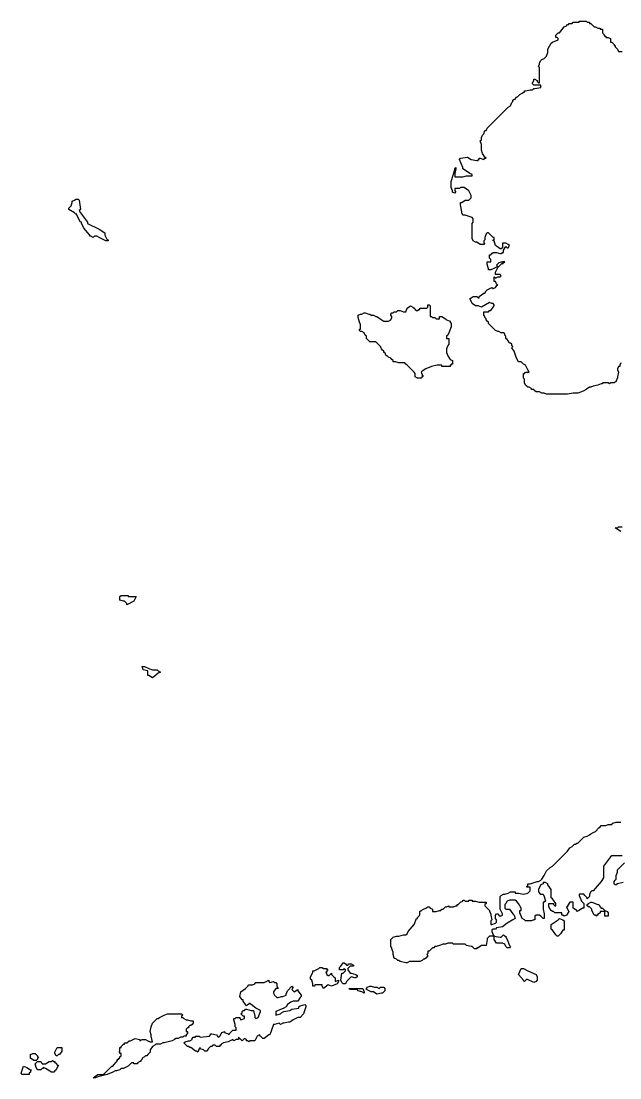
# Model space of a CAD drawing. Extents: x 0.1 to 10.9, y 0.1 to 8.4.
# Drawn here: x 3.49 to 5.207, y 1.966 to 4.996 of the extents above; entities that cross this region are included whole.
import ezdxf

# ---------------------------------------------------------------- set-up
doc = ezdxf.new("R2010")
doc.units = 0
doc.header["$MEASUREMENT"] = 0
doc.layers.add('STATE', color=7, linetype='CONTINUOUS')

# ---------------------------------------------------------------- blocks, each defined once
blk = doc.blocks.new('BLOCK_2')
at = {"layer": 'STATE', "color": 2}
for points in [[(4.8633, 2.4657), (4.8633, 2.4791), (4.8633, 2.4824), (4.8633, 2.4857), (4.8666, 2.4891), (4.8733, 2.4924), (4.8766, 2.4924), (4.8866, 2.4957), (4.8933, 2.4991), (4.8966, 2.4991), (4.9033, 2.4991), (4.9066, 2.4991), (4.9066, 2.4957), (4.91, 2.4957), (4.9166, 2.4957), (4.93, 2.4924), (4.9433, 2.4957), (4.9466, 2.4991), (4.95, 2.5024), (4.95, 2.5057), (4.95, 2.5124), (4.9466, 2.5124), (4.9433, 2.5124), (4.94, 2.5124), (4.94, 2.5157), (4.9433, 2.5157), (4.9433, 2.5224), (4.9466, 2.5224), (4.95, 2.5224), (4.97, 2.5291), (4.9733, 2.5291), (4.98, 2.5324), (4.9833, 2.5357), (4.99, 2.5457), (4.9966, 2.5591), (5.0066, 2.5691), (5.0133, 2.5724), (5.02, 2.5791), (5.0233, 2.5824), (5.0366, 2.5957), (5.04, 2.5991), (5.0433, 2.6024), (5.0566, 2.6158), (5.0633, 2.6258), (5.07, 2.6291), (5.0733, 2.6324), (5.0766, 2.6358), (5.08, 2.6358), (5.0833, 2.6391), (5.0866, 2.6391), (5.09, 2.6424), (5.0966, 2.6491), (5.1, 2.6524), (5.1033, 2.6558), (5.1133, 2.6591), (5.12, 2.6624), (5.1233, 2.6658), (5.13, 2.6691), (5.1366, 2.6724), (5.1466, 2.6824), (5.15, 2.6858), (5.1533, 2.6891), (5.1566, 2.6891), (5.16, 2.6891), (5.1666, 2.6891), (5.1733, 2.6924), (5.1833, 2.6924), (5.1866, 2.6958), (5.1966, 2.6991), (5.2, 2.6991), (5.21, 2.6991)], [(5.21, 3.5326), (5.1933, 3.5426), (5.2, 3.5426), (5.2033, 3.5459), (5.2066, 3.5459), (5.2133, 3.5459)], [(5.21, 4.016), (5.2066, 4.0093), (5.2066, 4.006), (5.2033, 4.006), (5.2, 3.9993), (5.2, 3.996), (5.2033, 3.9893), (5.2, 3.976), (5.2, 3.9726), (5.1966, 3.966), (5.1966, 3.9626), (5.19, 3.9593), (5.18, 3.9593), (5.1766, 3.956), (5.1733, 3.9593), (5.1666, 3.9593), (5.16, 3.9593), (5.1566, 3.9593), (5.1566, 3.956), (5.1533, 3.956), (5.1433, 3.9526), (5.13, 3.9493), (5.1233, 3.946), (5.12, 3.946), (5.11, 3.9393), (5.1033, 3.936), (5.0966, 3.9326), (5.0866, 3.9293), (5.0766, 3.9293), (5.0733, 3.9293), (5.0566, 3.926), (5.05, 3.926), (5.0266, 3.926), (5.0233, 3.926), (5.02, 3.926), (5.0166, 3.926), (5.0133, 3.926), (5.0066, 3.926), (5, 3.926), (4.9966, 3.926), (4.99, 3.9293), (4.9833, 3.9293), (4.9766, 3.9326), (4.9733, 3.9326), (4.97, 3.9326), (4.9666, 3.9326), (4.9633, 3.936), (4.96, 3.9393), (4.9566, 3.9393), (4.9533, 3.9393), (4.9533, 3.9426), (4.9466, 3.946), (4.9433, 3.946), (4.94, 3.9493), (4.9366, 3.9526), (4.9333, 3.9593), (4.9333, 3.966), (4.9333, 3.9693), (4.93, 3.9726), (4.93, 3.976), (4.93, 3.9793), (4.93, 3.9826), (4.93, 3.986), (4.9333, 3.986), (4.9366, 3.9893), (4.94, 3.9893), (4.9433, 3.9893), (4.9466, 3.9893), (4.9433, 3.996), (4.9366, 4.0093), (4.93, 4.0126), (4.9266, 4.016), (4.9233, 4.0193), (4.92, 4.0193), (4.9166, 4.0193), (4.91, 4.0293), (4.9033, 4.0493), (4.8966, 4.0593), (4.9, 4.0626), (4.8966, 4.066), (4.8966, 4.0693), (4.8933, 4.0726), (4.89, 4.0726), (4.8866, 4.0793), (4.8833, 4.0827), (4.88, 4.086), (4.88, 4.0893), (4.88, 4.0927), (4.8766, 4.096), (4.8766, 4.0993), (4.8733, 4.1026), (4.87, 4.1026), (4.8666, 4.1026), (4.86, 4.106), (4.8566, 4.106), (4.85, 4.1093), (4.8433, 4.116), (4.8366, 4.1227), (4.8333, 4.126), (4.83, 4.1293), (4.83, 4.1327), (4.8266, 4.136), (4.8233, 4.1393), (4.8233, 4.1427), (4.82, 4.146), (4.82, 4.1493), (4.8166, 4.1527), (4.8166, 4.156), (4.8166, 4.1593), (4.8166, 4.1627), (4.8266, 4.1627), (4.83, 4.1627), (4.8333, 4.166), (4.8366, 4.166), (4.8433, 4.176), (4.8466, 4.1793), (4.8466, 4.1827), (4.8433, 4.186), (4.84, 4.186), (4.8333, 4.1893), (4.81, 4.176), (4.8, 4.1793), (4.7933, 4.1793), (4.7833, 4.186), (4.78, 4.1927), (4.7766, 4.1993), (4.78, 4.2027), (4.7866, 4.206), (4.79, 4.206), (4.7933, 4.206), (4.7966, 4.206), (4.8, 4.2027), (4.8033, 4.2027), (4.8033, 4.206), (4.8166, 4.216), (4.82, 4.216), (4.8233, 4.2227), (4.8266, 4.226), (4.84, 4.2327), (4.8433, 4.2293), (4.85, 4.2327), (4.8533, 4.236), (4.8533, 4.2393), (4.8566, 4.2393), (4.8533, 4.2427), (4.85, 4.2493), (4.8466, 4.2493), (4.8466, 4.2527), (4.8466, 4.256), (4.8466, 4.2593), (4.8466, 4.2627), (4.85, 4.2593), (4.8566, 4.2627), (4.8633, 4.2627), (4.8666, 4.266), (4.8633, 4.2693), (4.8533, 4.2693), (4.85, 4.2693), (4.85, 4.2727), (4.85, 4.276), (4.8566, 4.2893), (4.8666, 4.2994), (4.87, 4.3027), (4.87, 4.2994), (4.8733, 4.3027), (4.8766, 4.306), (4.8733, 4.306), (4.87, 4.306), (4.86, 4.3027), (4.8533, 4.296), (4.8566, 4.2927), (4.8433, 4.286), (4.8366, 4.2827), (4.83, 4.2827), (4.83, 4.286), (4.8266, 4.2994), (4.8266, 4.306), (4.8366, 4.306), (4.8366, 4.3094), (4.8366, 4.3127), (4.8333, 4.316), (4.8333, 4.3227), (4.8333, 4.326), (4.8366, 4.326), (4.84, 4.3294), (4.8433, 4.3327), (4.8466, 4.3327), (4.85, 4.3327), (4.8533, 4.3327), (4.8633, 4.3294), (4.8666, 4.3294), (4.87, 4.3327), (4.8733, 4.3327), (4.8733, 4.3394), (4.88, 4.3494), (4.8833, 4.346), (4.8866, 4.346), (4.89, 4.3527), (4.8866, 4.356), (4.88, 4.3594), (4.8733, 4.3594), (4.87, 4.3594), (4.87, 4.356), (4.87, 4.3494), (4.87, 4.346), (4.8666, 4.3427), (4.8633, 4.3427), (4.86, 4.346), (4.85, 4.3527), (4.8466, 4.366), (4.8433, 4.366), (4.8433, 4.3694), (4.8466, 4.3694), (4.8466, 4.3727), (4.8466, 4.376), (4.8433, 4.376), (4.83, 4.3894), (4.8266, 4.3894), (4.8233, 4.386), (4.82, 4.376), (4.82, 4.3727), (4.82, 4.3694), (4.8166, 4.366), (4.8166, 4.3594), (4.82, 4.3594), (4.8166, 4.356), (4.8133, 4.356), (4.8066, 4.356), (4.7966, 4.3627), (4.7933, 4.3627), (4.7866, 4.366), (4.7833, 4.3727), (4.7833, 4.376), (4.7833, 4.3794), (4.7833, 4.3827), (4.7833, 4.3994), (4.7833, 4.4094), (4.7833, 4.416), (4.7866, 4.4194), (4.7866, 4.4227), (4.7866, 4.426), (4.7866, 4.4294), (4.7833, 4.4327), (4.7633, 4.4394), (4.76, 4.4394), (4.7566, 4.4394), (4.7533, 4.446), (4.7533, 4.4494), (4.75, 4.4694), (4.75, 4.4727), (4.75, 4.476), (4.7533, 4.476), (4.7633, 4.4827), (4.77, 4.4827), (4.7733, 4.4827), (4.7766, 4.486), (4.78, 4.4894), (4.78, 4.4927), (4.78, 4.496), (4.7733, 4.5094), (4.76, 4.5194), (4.7533, 4.5194), (4.75, 4.5194), (4.7466, 4.516), (4.74, 4.516), (4.7366, 4.516), (4.7333, 4.516), (4.7333, 4.5127), (4.7333, 4.5094), (4.7366, 4.506), (4.7333, 4.5027), (4.7266, 4.506), (4.7266, 4.5094), (4.7233, 4.5194), (4.7233, 4.5227), (4.7233, 4.5327), (4.7233, 4.5361), (4.7333, 4.5694), (4.7333, 4.5727), (4.7366, 4.5761), (4.7366, 4.5727), (4.7333, 4.5594), (4.7333, 4.5494), (4.7433, 4.5494), (4.7466, 4.5494), (4.75, 4.5494), (4.7566, 4.5494), (4.7666, 4.5527), (4.78, 4.5527), (4.7833, 4.5527), (4.7833, 4.5561), (4.7766, 4.5594), (4.7666, 4.5661), (4.7566, 4.5727), (4.7566, 4.5761), (4.7466, 4.5994), (4.75, 4.6027), (4.77, 4.6061), (4.78, 4.5994), (4.7966, 4.5961), (4.8, 4.5961), (4.8, 4.5994), (4.8033, 4.5994), (4.8033, 4.6027), (4.8066, 4.6027), (4.8166, 4.5994), (4.82, 4.6027), (4.8233, 4.6027), (4.82, 4.6061), (4.8133, 4.6161), (4.81, 4.6261), (4.81, 4.6327), (4.81, 4.6427), (4.8066, 4.6527), (4.81, 4.6561), (4.81, 4.6627), (4.8133, 4.6694), (4.8166, 4.6727), (4.82, 4.6827), (4.8233, 4.6827), (4.8266, 4.6894), (4.83, 4.6927), (4.8366, 4.6994), (4.86, 4.7227), (4.88, 4.7428), (4.8866, 4.7494), (4.8933, 4.7528), (4.8966, 4.7628), (4.9, 4.7661), (4.9, 4.7694), (4.9033, 4.7728), (4.9066, 4.7728), (4.91, 4.7794), (4.9133, 4.7794), (4.92, 4.7861), (4.9266, 4.7894), (4.93, 4.7928), (4.9333, 4.7928), (4.9333, 4.7961), (4.9366, 4.7961), (4.95, 4.7994), (4.9533, 4.7994), (4.9566, 4.7994), (4.96, 4.8028), (4.9633, 4.8028), (4.98, 4.8061), (4.98, 4.8128), (4.9766, 4.8128), (4.97, 4.8128), (4.9633, 4.8128), (4.96, 4.8128), (4.9566, 4.8161), (4.9566, 4.8194), (4.96, 4.8261), (4.96, 4.8294), (4.9633, 4.8294), (4.97, 4.8261), (4.97, 4.8228), (4.9733, 4.8194), (4.9766, 4.8194), (4.9766, 4.8428), (4.9766, 4.8461), (4.9766, 4.8628), (4.9733, 4.8661), (4.9766, 4.8728), (4.9766, 4.8761), (4.98, 4.8828), (4.9833, 4.8861), (4.99, 4.8894), (4.9933, 4.8928), (4.9966, 4.8961), (5, 4.9061), (5, 4.9128), (5, 4.9161), (5.01, 4.9328), (5.0133, 4.9361), (5.03, 4.9428), (5.03, 4.9461), (5.0266, 4.9494), (5.0233, 4.9494), (5.0233, 4.9528), (5.0233, 4.9561), (5.0266, 4.9595), (5.03, 4.9628), (5.0333, 4.9628), (5.0466, 4.9795), (5.0533, 4.9828), (5.0566, 4.9861), (5.06, 4.9861), (5.06, 4.9895), (5.07, 4.9895), (5.0733, 4.9928), (5.0766, 4.9928), (5.08, 4.9928), (5.0833, 4.9928), (5.0866, 4.9928), (5.09, 4.9928), (5.09, 4.9961), (5.1, 4.9961), (5.1033, 4.9961), (5.1066, 4.9961), (5.11, 4.9961), (5.1133, 4.9928), (5.1166, 4.9928), (5.12, 4.9928), (5.12, 4.9895), (5.1233, 4.9895), (5.13, 4.9828), (5.1333, 4.9795), (5.1366, 4.9795), (5.1433, 4.9761), (5.1466, 4.9761), (5.15, 4.9761), (5.15, 4.9728), (5.1533, 4.9728), (5.1566, 4.9728), (5.1566, 4.9695), (5.1566, 4.9628), (5.16, 4.9595), (5.1633, 4.9528), (5.1666, 4.9528), (5.1666, 4.9494), (5.17, 4.9494), (5.1733, 4.9494), (5.18, 4.9461), (5.18, 4.9394), (5.18, 4.9361), (5.1833, 4.9361), (5.1866, 4.9328), (5.19, 4.9294), (5.19, 4.9261), (5.1933, 4.9261), (5.1933, 4.9228), (5.1966, 4.9194), (5.2, 4.9161), (5.2033, 4.9094), (5.2133, 4.9094)], [(3.6567, 4.4827), (3.66, 4.456), (3.6567, 4.4527), (3.66, 4.446), (3.68, 4.4194), (3.68, 4.416), (3.7133, 4.3994), (3.73, 4.3894), (3.73, 4.386), (3.73, 4.3827), (3.7366, 4.3694), (3.74, 4.3694), (3.74, 4.366), (3.7333, 4.366), (3.7133, 4.376), (3.7067, 4.3794), (3.7033, 4.3794), (3.7, 4.3794), (3.6966, 4.376), (3.69, 4.3794), (3.6867, 4.3794), (3.6867, 4.3827), (3.67, 4.4027), (3.6666, 4.4094), (3.6633, 4.416), (3.6633, 4.4194), (3.66, 4.4194), (3.65, 4.4394), (3.65, 4.4427), (3.6466, 4.4427), (3.6433, 4.446), (3.6266, 4.456), (3.6266, 4.4594), (3.63, 4.4627), (3.6333, 4.466), (3.6367, 4.476), (3.6367, 4.4794), (3.6433, 4.4827), (3.6466, 4.486), (3.6533, 4.486), (3.6567, 4.4827)], [(4.6266, 4.166), (4.63, 4.1693), (4.6333, 4.1693), (4.6333, 4.1727), (4.6466, 4.1727), (4.65, 4.1727), (4.6533, 4.1727), (4.6566, 4.176), (4.6566, 4.1827), (4.66, 4.1827), (4.6633, 4.1793), (4.6633, 4.176), (4.6633, 4.1727), (4.6633, 4.166), (4.6633, 4.1493), (4.6666, 4.1493), (4.67, 4.146), (4.6766, 4.146), (4.68, 4.1427), (4.69, 4.1427), (4.69, 4.146), (4.69, 4.1493), (4.6933, 4.1493), (4.6966, 4.1493), (4.7066, 4.1427), (4.71, 4.1393), (4.72, 4.136), (4.72, 4.1327), (4.7233, 4.1293), (4.7233, 4.126), (4.7233, 4.1227), (4.7233, 4.1193), (4.7166, 4.1026), (4.7133, 4.096), (4.71, 4.0927), (4.71, 4.086), (4.7133, 4.086), (4.7166, 4.086), (4.7166, 4.0827), (4.7166, 4.0726), (4.7166, 4.0693), (4.7133, 4.066), (4.71, 4.056), (4.71, 4.046), (4.7133, 4.036), (4.72, 4.026), (4.7266, 4.0226), (4.7266, 4.0193), (4.7266, 4.0126), (4.7233, 4.0126), (4.7233, 4.0093), (4.72, 4.0093), (4.72, 4.006), (4.7133, 4.006), (4.71, 4.006), (4.7, 4.006), (4.6966, 4.006), (4.6966, 4.0093), (4.6933, 4.0093), (4.6833, 4.0093), (4.6666, 4.006), (4.65, 3.9993), (4.64, 3.9926), (4.6366, 3.9893), (4.64, 3.9826), (4.64, 3.9793), (4.6433, 3.9793), (4.64, 3.976), (4.6366, 3.9726), (4.63, 3.9726), (4.6266, 3.9726), (4.62, 3.976), (4.62, 3.9793), (4.62, 3.9826), (4.62, 3.986), (4.6166, 3.9893), (4.61, 3.996), (4.6033, 4.0026), (4.5966, 4.0093), (4.5933, 4.0126), (4.59, 4.016), (4.5833, 4.016), (4.5733, 4.016), (4.5633, 4.0193), (4.56, 4.0193), (4.5566, 4.0193), (4.5566, 4.0226), (4.5533, 4.026), (4.55, 4.0293), (4.5433, 4.0326), (4.54, 4.036), (4.5366, 4.036), (4.5333, 4.046), (4.53, 4.046), (4.53, 4.0493), (4.5266, 4.0526), (4.5233, 4.056), (4.52, 4.0626), (4.5066, 4.076), (4.5033, 4.076), (4.4966, 4.076), (4.49, 4.076), (4.4866, 4.0793), (4.48, 4.086), (4.48, 4.0893), (4.48, 4.0927), (4.4766, 4.096), (4.4733, 4.1026), (4.4666, 4.106), (4.4633, 4.106), (4.46, 4.1093), (4.46, 4.1126), (4.4633, 4.1126), (4.4633, 4.116), (4.4633, 4.126), (4.46, 4.1327), (4.4566, 4.146), (4.4566, 4.1493), (4.4566, 4.1527), (4.4633, 4.156), (4.4666, 4.156), (4.4733, 4.1593), (4.4766, 4.1593), (4.4866, 4.156), (4.49, 4.156), (4.4933, 4.1527), (4.4966, 4.1527), (4.5, 4.1527), (4.5066, 4.1493), (4.51, 4.1493), (4.5133, 4.146), (4.53, 4.136), (4.5333, 4.136), (4.5433, 4.136), (4.55, 4.1393), (4.5533, 4.146), (4.5533, 4.1493), (4.55, 4.1527), (4.55, 4.156), (4.5533, 4.1593), (4.5566, 4.1593), (4.56, 4.1627), (4.5633, 4.1627), (4.5666, 4.1627), (4.57, 4.166), (4.5766, 4.166), (4.5866, 4.1627), (4.59, 4.1627), (4.5933, 4.1627), (4.5966, 4.1727), (4.6066, 4.1793), (4.6133, 4.176), (4.6166, 4.1727), (4.62, 4.1693), (4.6233, 4.166), (4.6266, 4.166)], [(5.2166, 2.5257), (5.2, 2.5224), (5.1966, 2.5191), (5.1933, 2.5191), (5.19, 2.5224), (5.19, 2.5291), (5.1933, 2.5324), (5.1966, 2.5357), (5.1966, 2.5457), (5.2, 2.5557), (5.2, 2.5591), (5.2, 2.5624), (5.22, 2.5824)], [(5.2133, 2.6024), (5.2033, 2.6024), (5.1966, 2.6024), (5.1833, 2.6024), (5.18, 2.5991), (5.16, 2.5724), (5.16, 2.5424), (5.16, 2.5391), (5.1533, 2.5291), (5.13, 2.5024), (5.1266, 2.5024), (5.1233, 2.4991), (5.12, 2.4924), (5.12, 2.4891), (5.12, 2.4857), (5.1133, 2.4791), (5.1133, 2.4824), (5.1066, 2.4891), (5.1033, 2.4924), (5.0933, 2.4924), (5.09, 2.4924), (5.09, 2.4891), (5.0966, 2.4724), (5.1033, 2.4657), (5.1033, 2.4557), (5.1033, 2.4524), (5.1, 2.4524), (5.09, 2.4457), (5.0833, 2.4424), (5.0833, 2.4457), (5.0733, 2.4524), (5.0733, 2.4591), (5.0733, 2.4657), (5.0733, 2.4691), (5.07, 2.4691), (5.0633, 2.4691), (5.0566, 2.4591), (5.0566, 2.4557), (5.0533, 2.4557), (5.0566, 2.4491), (5.06, 2.4424), (5.0533, 2.4324), (5.0466, 2.4291), (5.0433, 2.4324), (5.04, 2.4324), (5.04, 2.4357), (5.04, 2.4391), (5.0333, 2.4391), (5.0266, 2.4391), (5.02, 2.4391), (5.0166, 2.4424), (5.0133, 2.4424), (5.01, 2.4457), (5.0066, 2.4491), (5.0033, 2.4557), (5.0033, 2.4624), (5.0033, 2.4657), (5.0066, 2.4657), (5.0133, 2.4657), (5.0166, 2.4657), (5.0166, 2.4624), (5.02, 2.4591), (5.0233, 2.4591), (5.0233, 2.4657), (5.0166, 2.4757), (5.0133, 2.4791), (5.01, 2.4824), (5.01, 2.4857), (5.01, 2.4891), (5.01, 2.4957), (5.01, 2.4991), (5.01, 2.5057), (5, 2.5191), (5, 2.5224), (4.9933, 2.5257), (4.9866, 2.5257), (4.9866, 2.5224), (4.98, 2.5191), (4.9766, 2.5124), (4.9733, 2.5057), (4.9733, 2.5024), (4.9733, 2.4991), (4.9766, 2.4957), (4.98, 2.4924), (4.9833, 2.4924), (4.9866, 2.4924), (4.99, 2.4857), (4.9933, 2.4724), (4.99, 2.4691), (4.9866, 2.4691), (4.9866, 2.4624), (4.9866, 2.4491), (4.99, 2.4357), (4.99, 2.4224), (4.9866, 2.4224), (4.98, 2.4291), (4.9766, 2.4324), (4.97, 2.4324), (4.9666, 2.4324), (4.9633, 2.4291), (4.9633, 2.4257), (4.9633, 2.4224), (4.9633, 2.4191), (4.96, 2.4191), (4.9533, 2.4157), (4.95, 2.4157), (4.94, 2.4157), (4.9366, 2.4157), (4.9333, 2.4191), (4.9266, 2.4224), (4.92, 2.4391), (4.92, 2.4457), (4.9233, 2.4457), (4.9233, 2.4491), (4.9233, 2.4524), (4.9166, 2.4657), (4.91, 2.4724), (4.9066, 2.4757), (4.9033, 2.4757), (4.9, 2.4757), (4.89, 2.4757), (4.8833, 2.4724), (4.88, 2.4657), (4.8766, 2.4624), (4.8766, 2.4591), (4.8766, 2.4557), (4.8766, 2.4524), (4.88, 2.4491), (4.8833, 2.4491), (4.89, 2.4491), (4.9, 2.4357), (4.9033, 2.4324), (4.9066, 2.4224), (4.9, 2.4191), (4.8833, 2.4091), (4.87, 2.399), (4.8533, 2.3957), (4.85, 2.3924), (4.8433, 2.3924), (4.84, 2.3891), (4.84, 2.3857), (4.8433, 2.3757), (4.8466, 2.3724), (4.8633, 2.369), (4.8666, 2.369), (4.8733, 2.3757), (4.8766, 2.3724), (4.88, 2.3724), (4.88, 2.369), (4.8833, 2.3624), (4.89, 2.3457), (4.8933, 2.3424), (4.89, 2.339), (4.8866, 2.339), (4.8833, 2.339), (4.88, 2.3424), (4.8766, 2.349), (4.87, 2.3524), (4.8666, 2.3524), (4.8633, 2.3524), (4.86, 2.3524), (4.8566, 2.3524), (4.8533, 2.3524), (4.8466, 2.3624), (4.8466, 2.369), (4.8466, 2.3724), (4.8433, 2.3724), (4.84, 2.3724), (4.8366, 2.3724), (4.8333, 2.3724), (4.8266, 2.3657), (4.8266, 2.3624), (4.8233, 2.3457), (4.8166, 2.3457), (4.8133, 2.3457), (4.81, 2.3457), (4.8, 2.339), (4.7966, 2.339), (4.7966, 2.3357), (4.7933, 2.3357), (4.79, 2.3357), (4.7833, 2.3424), (4.78, 2.3424), (4.7666, 2.3457), (4.7633, 2.349), (4.7566, 2.349), (4.7533, 2.349), (4.7466, 2.349), (4.7366, 2.349), (4.73, 2.349), (4.7266, 2.3524), (4.7233, 2.3524), (4.72, 2.3524), (4.7133, 2.3524), (4.7066, 2.349), (4.7033, 2.349), (4.7, 2.349), (4.69, 2.3457), (4.68, 2.3424), (4.6766, 2.3424), (4.6733, 2.339), (4.67, 2.339), (4.66, 2.329), (4.6566, 2.329), (4.6566, 2.3224), (4.6533, 2.319), (4.6566, 2.3157), (4.65, 2.309), (4.6466, 2.3057), (4.6433, 2.3057), (4.64, 2.3024), (4.6333, 2.299), (4.63, 2.299), (4.6233, 2.299), (4.62, 2.299), (4.6066, 2.299), (4.6033, 2.299), (4.5966, 2.2957), (4.5933, 2.2957), (4.5766, 2.299), (4.5733, 2.3024), (4.57, 2.3024), (4.5666, 2.3057), (4.56, 2.309), (4.5566, 2.319), (4.5566, 2.3257), (4.5533, 2.3357), (4.5533, 2.339), (4.55, 2.3424), (4.55, 2.3457), (4.55, 2.359), (4.55, 2.3624), (4.5533, 2.3657), (4.5566, 2.369), (4.5666, 2.3724), (4.5733, 2.3724), (4.5866, 2.3757), (4.59, 2.3757), (4.5933, 2.3757), (4.5966, 2.379), (4.6, 2.3857), (4.6166, 2.4057), (4.6233, 2.4224), (4.6266, 2.4224), (4.6266, 2.4257), (4.6333, 2.4324), (4.6333, 2.4424), (4.6366, 2.4457), (4.6433, 2.4491), (4.65, 2.4524), (4.6566, 2.4557), (4.66, 2.4557), (4.6633, 2.4524), (4.67, 2.4491), (4.67, 2.4457), (4.67, 2.4424), (4.6733, 2.4424), (4.68, 2.4424), (4.69, 2.4457), (4.6933, 2.4457), (4.6966, 2.4491), (4.7, 2.4491), (4.7033, 2.4524), (4.7066, 2.4557), (4.71, 2.4557), (4.7166, 2.4591), (4.7166, 2.4557), (4.72, 2.4557), (4.7266, 2.4557), (4.73, 2.4557), (4.7366, 2.4591), (4.74, 2.4591), (4.74, 2.4624), (4.7433, 2.4624), (4.75, 2.4691), (4.7566, 2.4724), (4.7566, 2.4757), (4.76, 2.4757), (4.7633, 2.4724), (4.7666, 2.4724), (4.77, 2.4724), (4.7733, 2.4724), (4.7733, 2.4757), (4.7766, 2.4757), (4.78, 2.4757), (4.7833, 2.4757), (4.7833, 2.4724), (4.7866, 2.4724), (4.7933, 2.4724), (4.8033, 2.4691), (4.81, 2.4691), (4.8166, 2.4691), (4.8233, 2.4691), (4.8233, 2.4657), (4.82, 2.4624), (4.82, 2.4591), (4.8333, 2.4457), (4.8333, 2.4424), (4.8366, 2.4357), (4.8366, 2.4324), (4.84, 2.4191), (4.8366, 2.4157), (4.8366, 2.4091), (4.8366, 2.4057), (4.84, 2.4057), (4.85, 2.4091), (4.8533, 2.4124), (4.8533, 2.4157), (4.8533, 2.4191), (4.85, 2.4224), (4.85, 2.4257), (4.85, 2.4291), (4.85, 2.4324), (4.8533, 2.4357), (4.8566, 2.4357), (4.86, 2.4324), (4.8633, 2.4291), (4.87, 2.4324), (4.87, 2.4357), (4.8633, 2.4491), (4.8633, 2.4657)], [(3.82, 3.3459), (3.8133, 3.3325), (3.7933, 3.3225), (3.7933, 3.3259), (3.79, 3.3292), (3.7866, 3.3325), (3.7833, 3.3325), (3.7733, 3.3359), (3.7733, 3.3392), (3.7733, 3.3459), (3.7767, 3.3492), (3.78, 3.3492), (3.79, 3.3492), (3.7933, 3.3492), (3.7967, 3.3492), (3.7967, 3.3459), (3.8, 3.3459), (3.8066, 3.3459), (3.82, 3.3459)], [(3.8766, 3.1358), (3.88, 3.1358), (3.8833, 3.1325), (3.89, 3.1292), (3.8833, 3.1258), (3.87, 3.1158), (3.8666, 3.1125), (3.8566, 3.1192), (3.8533, 3.1192), (3.8533, 3.1225), (3.8533, 3.1258), (3.8533, 3.1292), (3.8533, 3.1325), (3.84, 3.1358), (3.8366, 3.1458), (3.8433, 3.1458), (3.8566, 3.1392), (3.8666, 3.1358), (3.8766, 3.1358)], [(5.16, 2.4491), (5.1633, 2.4457), (5.17, 2.4424), (5.1733, 2.4391), (5.1733, 2.4357), (5.1733, 2.4324), (5.1733, 2.4291), (5.17, 2.4291), (5.1666, 2.4291), (5.1633, 2.4291), (5.1633, 2.4324), (5.1633, 2.4357), (5.1633, 2.4391), (5.1633, 2.4424), (5.16, 2.4424), (5.1533, 2.4424), (5.15, 2.4424), (5.15, 2.4391), (5.1466, 2.4357), (5.1433, 2.4357), (5.1433, 2.4324), (5.14, 2.4324), (5.14, 2.4291), (5.1366, 2.4324), (5.1333, 2.4324), (5.13, 2.4391), (5.1266, 2.4457), (5.1266, 2.4491), (5.12, 2.4557), (5.1166, 2.4557), (5.1133, 2.4591), (5.1133, 2.4624), (5.1166, 2.4657), (5.1233, 2.4691), (5.1266, 2.4691), (5.1433, 2.4624), (5.1466, 2.4624), (5.15, 2.4557), (5.1533, 2.4524), (5.1566, 2.4524), (5.16, 2.4491)], [(5.0433, 2.4191), (5.0466, 2.4157), (5.0466, 2.4124), (5.0466, 2.3891), (5.0433, 2.3891), (5.0366, 2.379), (5.0333, 2.3757), (5.03, 2.3724), (5.0266, 2.3724), (5.0233, 2.3757), (5.0166, 2.3857), (5.0133, 2.3891), (5.01, 2.3924), (5.01, 2.4057), (5.03, 2.4191), (5.0333, 2.4224), (5.0433, 2.4191)], [(4.39, 2.2524), (4.39, 2.2457), (4.39, 2.2424), (4.4, 2.2457), (4.4, 2.2424), (4.3966, 2.2357), (4.38, 2.229), (4.37, 2.2324), (4.3566, 2.2224), (4.3533, 2.229), (4.3533, 2.2324), (4.35, 2.2324), (4.3466, 2.2324), (4.34, 2.2324), (4.3333, 2.2324), (4.33, 2.229), (4.3266, 2.229), (4.3266, 2.2324), (4.3266, 2.2357), (4.3233, 2.2457), (4.32, 2.249), (4.32, 2.2557), (4.3233, 2.2624), (4.3266, 2.269), (4.3266, 2.2724), (4.33, 2.2724), (4.3433, 2.279), (4.3466, 2.2824), (4.35, 2.2824), (4.3533, 2.2824), (4.3566, 2.279), (4.3666, 2.279), (4.3666, 2.2757), (4.37, 2.2757), (4.3666, 2.2724), (4.3666, 2.269), (4.3633, 2.269), (4.3666, 2.2624), (4.37, 2.259), (4.3733, 2.259), (4.38, 2.2657), (4.38, 2.2624), (4.3866, 2.2557), (4.39, 2.2524)], [(4.43, 2.2924), (4.4333, 2.2924), (4.4366, 2.2924), (4.4433, 2.289), (4.4433, 2.2857), (4.44, 2.2857), (4.4333, 2.2857), (4.4266, 2.279), (4.4266, 2.2757), (4.4333, 2.2657), (4.4366, 2.2657), (4.45, 2.2624), (4.4533, 2.259), (4.4533, 2.2557), (4.45, 2.2524), (4.4466, 2.2524), (4.4366, 2.2557), (4.4233, 2.2424), (4.42, 2.2357), (4.4166, 2.2357), (4.4133, 2.2357), (4.41, 2.239), (4.4066, 2.2457), (4.41, 2.2657), (4.4133, 2.2657), (4.4166, 2.269), (4.42, 2.2724), (4.42, 2.2757), (4.4166, 2.279), (4.4133, 2.2757), (4.41, 2.2757), (4.4033, 2.2757), (4.4033, 2.279), (4.4033, 2.2824), (4.4066, 2.2857), (4.4133, 2.2957), (4.4166, 2.2957), (4.42, 2.2924), (4.4233, 2.289), (4.4266, 2.289), (4.43, 2.2924)], [(4.93, 2.279), (4.9433, 2.2724), (4.9666, 2.2624), (4.97, 2.2557), (4.97, 2.2524), (4.97, 2.2457), (4.9666, 2.2424), (4.96, 2.239), (4.94, 2.249), (4.9333, 2.2424), (4.93, 2.2457), (4.9166, 2.2624), (4.9233, 2.279), (4.93, 2.279)], [(4.2666, 2.229), (4.27, 2.2257), (4.2666, 2.219), (4.2733, 2.2124), (4.2833, 2.219), (4.2833, 2.2157), (4.2933, 2.2024), (4.2933, 2.199), (4.29, 2.1957), (4.2833, 2.1857), (4.28, 2.1857), (4.27, 2.1857), (4.2633, 2.1823), (4.2533, 2.1757), (4.25, 2.169), (4.2433, 2.1657), (4.22, 2.1557), (4.22, 2.149), (4.22, 2.1457), (4.2333, 2.149), (4.2366, 2.1523), (4.2433, 2.1557), (4.26, 2.159), (4.2666, 2.1624), (4.2866, 2.1657), (4.2866, 2.169), (4.29, 2.1723), (4.3033, 2.1757), (4.3066, 2.1723), (4.3066, 2.169), (4.3, 2.149), (4.29, 2.139), (4.2833, 2.139), (4.27, 2.1323), (4.2666, 2.129), (4.26, 2.1257), (4.2566, 2.1257), (4.2433, 2.1223), (4.24, 2.1223), (4.2333, 2.119), (4.23, 2.1223), (4.2166, 2.119), (4.2133, 2.119), (4.2033, 2.089), (4.2, 2.089), (4.1866, 2.079), (4.1833, 2.079), (4.1766, 2.0857), (4.1733, 2.089), (4.1666, 2.0857), (4.16, 2.0723), (4.1466, 2.0723), (4.1433, 2.069), (4.14, 2.0723), (4.1366, 2.0723), (4.1366, 2.0757), (4.13, 2.079), (4.1233, 2.0723), (4.1166, 2.079), (4.1133, 2.0823), (4.1133, 2.0757), (4.1066, 2.0757), (4.1, 2.0723), (4.0966, 2.0757), (4.0833, 2.069), (4.07, 2.0657), (4.0633, 2.0623), (4.0633, 2.059), (4.06, 2.059), (4.06, 2.0557), (4.0566, 2.0557), (4.0533, 2.0557), (4.05, 2.0557), (4.0466, 2.059), (4.04, 2.059), (4.0366, 2.0557), (4.0333, 2.0557), (4.03, 2.0523), (4.0266, 2.049), (4.0233, 2.0423), (4.0166, 2.0423), (4.0133, 2.0457), (4.0033, 2.049), (4.0033, 2.0523), (4, 2.049), (3.9966, 2.039), (3.9933, 2.0423), (3.99, 2.0423), (3.9767, 2.0523), (3.9733, 2.0523), (3.97, 2.0557), (3.9666, 2.0557), (3.96, 2.0623), (3.9567, 2.0657), (3.96, 2.069), (3.97, 2.0723), (3.9733, 2.0723), (3.98, 2.0757), (3.98, 2.079), (3.9833, 2.0823), (3.9866, 2.0823), (3.99, 2.0823), (3.99, 2.0857), (3.9933, 2.0857), (4, 2.0857), (4.0033, 2.0823), (4.03, 2.0857), (4.0333, 2.089), (4.0333, 2.0923), (4.0366, 2.0923), (4.05, 2.089), (4.0533, 2.0857), (4.0566, 2.0823), (4.06, 2.0857), (4.0633, 2.0923), (4.0667, 2.0957), (4.0733, 2.099), (4.0733, 2.0957), (4.0833, 2.0923), (4.0866, 2.089), (4.0866, 2.0923), (4.0966, 2.1023), (4.1066, 2.1023), (4.1066, 2.109), (4.1033, 2.1123), (4.1033, 2.1157), (4.1033, 2.119), (4.1, 2.1323), (4.1, 2.1357), (4.1033, 2.1357), (4.1066, 2.139), (4.1133, 2.139), (4.1166, 2.139), (4.1166, 2.1357), (4.12, 2.1323), (4.13, 2.1357), (4.13, 2.139), (4.13, 2.1423), (4.1266, 2.1423), (4.12, 2.149), (4.1233, 2.1523), (4.1233, 2.1557), (4.1266, 2.159), (4.13, 2.159), (4.1333, 2.1624), (4.1366, 2.1624), (4.15, 2.159), (4.1567, 2.159), (4.16, 2.1423), (4.16, 2.139), (4.1633, 2.1357), (4.17, 2.139), (4.1766, 2.1557), (4.1766, 2.159), (4.1633, 2.1657), (4.15, 2.1757), (4.1466, 2.179), (4.1433, 2.179), (4.1433, 2.1757), (4.14, 2.1757), (4.1366, 2.1723), (4.1333, 2.1757), (4.1266, 2.1857), (4.1266, 2.189), (4.1233, 2.189), (4.1166, 2.199), (4.12, 2.2124), (4.1333, 2.2224), (4.14, 2.229), (4.1433, 2.2324), (4.1533, 2.2324), (4.16, 2.2357), (4.1633, 2.239), (4.1666, 2.239), (4.1733, 2.239), (4.1866, 2.239), (4.2, 2.2457), (4.2, 2.2424), (4.2033, 2.239), (4.2133, 2.2424), (4.2166, 2.239), (4.22, 2.239), (4.2233, 2.2357), (4.2233, 2.229), (4.2266, 2.2224), (4.2233, 2.2224), (4.22, 2.2224), (4.2133, 2.2124), (4.2133, 2.209), (4.2166, 2.2024), (4.22, 2.199), (4.2233, 2.1957), (4.2266, 2.1957), (4.2366, 2.199), (4.24, 2.199), (4.25, 2.2024), (4.25, 2.2057), (4.2533, 2.2157), (4.2666, 2.229)], [(4.47, 2.2224), (4.4733, 2.2124), (4.4733, 2.209), (4.4666, 2.2124), (4.4566, 2.2157), (4.4533, 2.219), (4.45, 2.219), (4.4466, 2.219), (4.4366, 2.219), (4.4333, 2.219), (4.43, 2.2224), (4.4333, 2.2224), (4.44, 2.2224), (4.46, 2.2224), (4.47, 2.2224)], [(4.52, 2.2257), (4.5233, 2.2257), (4.53, 2.2257), (4.5333, 2.2224), (4.5333, 2.219), (4.5333, 2.2157), (4.5266, 2.209), (4.5233, 2.209), (4.51, 2.2057), (4.5, 2.2124), (4.4966, 2.2124), (4.4933, 2.2124), (4.48, 2.219), (4.48, 2.2224), (4.4833, 2.2257), (4.49, 2.229), (4.4933, 2.229), (4.5033, 2.2257), (4.5066, 2.2257), (4.51, 2.2257), (4.5166, 2.2224), (4.52, 2.2257)], [(3.7767, 2.0557), (3.7833, 2.0623), (3.7866, 2.0623), (3.7866, 2.0657), (3.79, 2.0657), (3.7933, 2.0657), (3.8, 2.0723), (3.8033, 2.0723), (3.8167, 2.079), (3.83, 2.0757), (3.83, 2.0723), (3.8366, 2.0757), (3.84, 2.0757), (3.8466, 2.0757), (3.8533, 2.0723), (3.86, 2.069), (3.8666, 2.069), (3.8633, 2.0857), (3.8633, 2.089), (3.86, 2.099), (3.8633, 2.1123), (3.8666, 2.1223), (3.8733, 2.129), (3.88, 2.1357), (3.8833, 2.1357), (3.8867, 2.139), (3.9, 2.1457), (3.91, 2.149), (3.9133, 2.149), (3.9166, 2.149), (3.92, 2.149), (3.9333, 2.149), (3.9433, 2.149), (3.9466, 2.149), (3.95, 2.149), (3.9533, 2.1457), (3.95, 2.1423), (3.95, 2.139), (3.9533, 2.139), (3.9567, 2.1357), (3.9633, 2.1323), (3.9666, 2.1323), (3.9767, 2.129), (3.98, 2.129), (3.9833, 2.129), (3.9833, 2.1257), (3.9833, 2.1223), (3.98, 2.119), (3.9767, 2.1157), (3.9733, 2.1157), (3.97, 2.1123), (3.97, 2.109), (3.9666, 2.109), (3.9633, 2.1057), (3.9633, 2.1023), (3.9633, 2.099), (3.9666, 2.099), (3.9666, 2.0957), (3.9666, 2.0923), (3.9633, 2.089), (3.9633, 2.0857), (3.9567, 2.0857), (3.9533, 2.0823), (3.9466, 2.0823), (3.94, 2.079), (3.9333, 2.079), (3.93, 2.0757), (3.9233, 2.0723), (3.9, 2.0657), (3.8966, 2.0657), (3.89, 2.0623), (3.8867, 2.0623), (3.8833, 2.0623), (3.88, 2.0623), (3.8766, 2.0623), (3.8733, 2.059), (3.8666, 2.0557), (3.86, 2.0457), (3.86, 2.039), (3.8533, 2.0323), (3.85, 2.029), (3.8466, 2.029), (3.8433, 2.0257), (3.8366, 2.0223), (3.8366, 2.019), (3.8333, 2.0157), (3.8333, 2.0123), (3.83, 2.0123), (3.8233, 2.009), (3.8233, 2.0057), (3.8167, 2.0057), (3.8133, 2.0057), (3.8133, 2.009), (3.81, 2.009), (3.8066, 2.009), (3.8, 2.0023), (3.7967, 1.999), (3.7833, 1.9923), (3.7767, 1.9923), (3.7733, 1.989), (3.7633, 1.9857), (3.76, 1.9857), (3.7533, 1.9823), (3.7366, 1.9757), (3.71, 1.969), (3.7033, 1.9657), (3.6966, 1.9657), (3.7, 1.969), (3.71, 1.9757), (3.7133, 1.9757), (3.7166, 1.9757), (3.72, 1.9757), (3.7267, 1.9757), (3.73, 1.979), (3.7433, 1.9923), (3.75, 1.999), (3.7533, 1.999), (3.7666, 2.0157), (3.7666, 2.019), (3.77, 2.019), (3.77, 2.0223), (3.7733, 2.0223), (3.7733, 2.0257), (3.7767, 2.029), (3.7767, 2.0323), (3.7767, 2.0357), (3.7733, 2.0357), (3.7733, 2.039), (3.77, 2.039), (3.7733, 2.0423), (3.7733, 2.0457), (3.7733, 2.0523), (3.7767, 2.0523), (3.7767, 2.0557)], [(3.5267, 2.0357), (3.53, 2.0357), (3.5333, 2.0323), (3.5366, 2.029), (3.5366, 2.0257), (3.54, 2.0257), (3.5366, 2.0223), (3.5366, 2.019), (3.5333, 2.0157), (3.5267, 2.0157), (3.5166, 2.0223), (3.5166, 2.029), (3.5166, 2.0323), (3.5233, 2.0357), (3.5267, 2.0357)], [(3.6033, 2.0523), (3.6066, 2.0523), (3.6066, 2.049), (3.6066, 2.0423), (3.6, 2.0323), (3.5967, 2.0323), (3.5933, 2.029), (3.59, 2.029), (3.5866, 2.0357), (3.5866, 2.039), (3.5933, 2.0523), (3.6033, 2.0523)], [(3.5833, 2.0123), (3.5866, 2.0123), (3.5866, 2.009), (3.59, 2.009), (3.5933, 2.0023), (3.5967, 2.0023), (3.5933, 1.9957), (3.59, 1.989), (3.5866, 1.9857), (3.5833, 1.9823), (3.5766, 1.9823), (3.56, 1.9923), (3.5533, 1.9957), (3.5533, 1.9923), (3.55, 1.9923), (3.5467, 1.989), (3.5433, 1.989), (3.54, 1.989), (3.5366, 1.989), (3.5333, 1.9957), (3.53, 2.0057), (3.5333, 2.009), (3.5366, 2.0123), (3.54, 2.0123), (3.5433, 2.0123), (3.5467, 2.0123), (3.55, 2.0057), (3.56, 2.0057), (3.57, 2.0123), (3.5766, 2.0123), (3.58, 2.0157), (3.5833, 2.0123)], [(3.4966, 1.999), (3.5067, 1.9957), (3.5166, 1.989), (3.52, 1.989), (3.5166, 1.9857), (3.5166, 1.9823), (3.5133, 1.979), (3.5133, 1.9757), (3.51, 1.9757), (3.5067, 1.9757), (3.5033, 1.9757), (3.4933, 1.9757), (3.49, 1.979), (3.4966, 1.999)]]:
    blk.add_lwpolyline(points, dxfattribs=at)

msp = doc.modelspace()

# ---------------------------------------------------------------- block references
at = {"layer": 'STATE'}
msp.add_blockref('BLOCK_2', (0, 0), dxfattribs=at)

doc.saveas('drawing.dxf')
